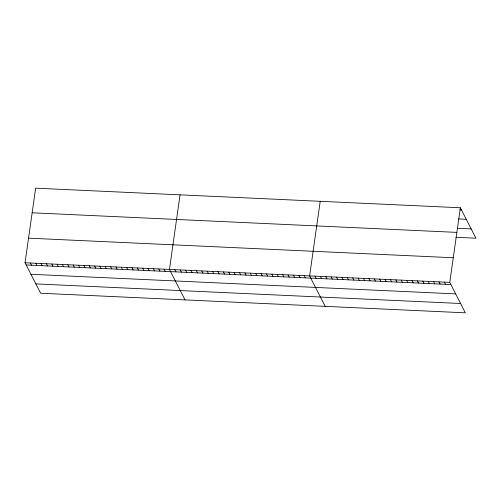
<?xml version="1.0" encoding="UTF-8"?>
<svg xmlns="http://www.w3.org/2000/svg" width="501" height="501" viewBox="0 0 501 501"><rect width="100%" height="100%" fill="white"/><g stroke="black" fill="none" stroke-linecap="round" stroke-linejoin="round"><path stroke-width="0.75" d="M460.369 207.771L449.779 282.37L465.36 312.824L40.631 293.229L25.05 262.774L35.64 188.176L460.369 207.771L475.95 238.225L455.929 237.299M180.047 194.839L169.457 269.438L185.038 299.892M320.208 201.308L309.618 275.907L325.199 306.355M459.943 209.888L461.484 209.963M458.559 218.931L466.262 219.288M457.313 228.256L471.178 228.901M32.145 212.793L456.874 232.389M28.544 238.157L453.273 257.752M25.05 262.774L449.779 282.37M26.171 264.96L450.894 284.562M30.943 274.291L455.672 293.887M35.859 283.898L460.588 303.5M444.387 282.126L445.508 284.311M438.995 281.875L440.116 284.061M433.603 281.625L434.724 283.816M428.211 281.38L429.332 283.566M422.825 281.13L423.94 283.315M417.433 280.879L418.554 283.071M412.041 280.629L413.162 282.821M406.649 280.385L407.77 282.57M401.257 280.134L402.378 282.32M395.871 279.884L396.986 282.076M390.479 279.639L391.6 281.825M385.087 279.389L386.208 281.575M379.695 279.138L380.816 281.324M374.303 278.888L375.424 281.08M368.918 278.644L370.032 280.829M363.526 278.393L364.647 280.579M358.134 278.143L359.255 280.335M352.742 277.898L353.863 280.084M347.35 277.648L348.471 279.834M341.964 277.397L343.079 279.583M336.572 277.147L337.693 279.339M331.18 276.903L332.301 279.088M325.788 276.652L326.909 278.838M320.396 276.402L321.517 278.594M315.01 276.157L316.125 278.343M304.226 275.656L305.347 277.842M298.834 275.406L299.955 277.598M293.442 275.162L294.563 277.347M288.056 274.911L289.171 277.097M282.664 274.661L283.785 276.853M277.272 274.41L278.393 276.602M271.88 274.166L273.001 276.352M266.488 273.915L267.609 276.101M261.102 273.665L262.217 275.857M255.71 273.421L256.831 275.606M250.318 273.17L251.439 275.356M244.926 272.92L246.047 275.105M239.534 272.669L240.655 274.861M234.149 272.425L235.263 274.611M228.757 272.175L229.878 274.36M223.365 271.924L224.486 274.116M217.973 271.68L219.094 273.865M212.581 271.429L213.702 273.615M207.195 271.179L208.31 273.364M201.803 270.928L202.924 273.12M196.411 270.684L197.532 272.87M191.019 270.434L192.14 272.619M185.627 270.183L186.748 272.375M180.241 269.939L181.356 272.124M174.849 269.688L175.97 271.874M164.109 269.194L165.23 271.379M158.761 268.943L159.882 271.135M153.412 268.699L154.533 270.884M148.064 268.448L149.185 270.64M142.716 268.204L143.837 270.39M137.368 267.96L138.489 270.145M132.02 267.709L133.141 269.901M126.672 267.465L127.786 269.651M121.323 267.215L122.438 269.406M115.975 266.97L117.09 269.156M110.627 266.726L111.742 268.912M105.279 266.476L106.394 268.668M99.931 266.231L101.045 268.417M94.576 265.981L95.697 268.173M89.228 265.737L90.349 267.922M83.88 265.492L85.001 267.678M78.532 265.242L79.653 267.428M73.184 264.998L74.305 267.183M67.835 264.747L68.956 266.939M62.487 264.503L63.608 266.689M57.139 264.259L58.26 266.444M51.791 264.008L52.912 266.194M46.443 263.764L47.564 265.95M41.095 263.513L42.216 265.705M35.746 263.269L36.867 265.455M30.398 263.019L31.519 265.211"/></g></svg>
